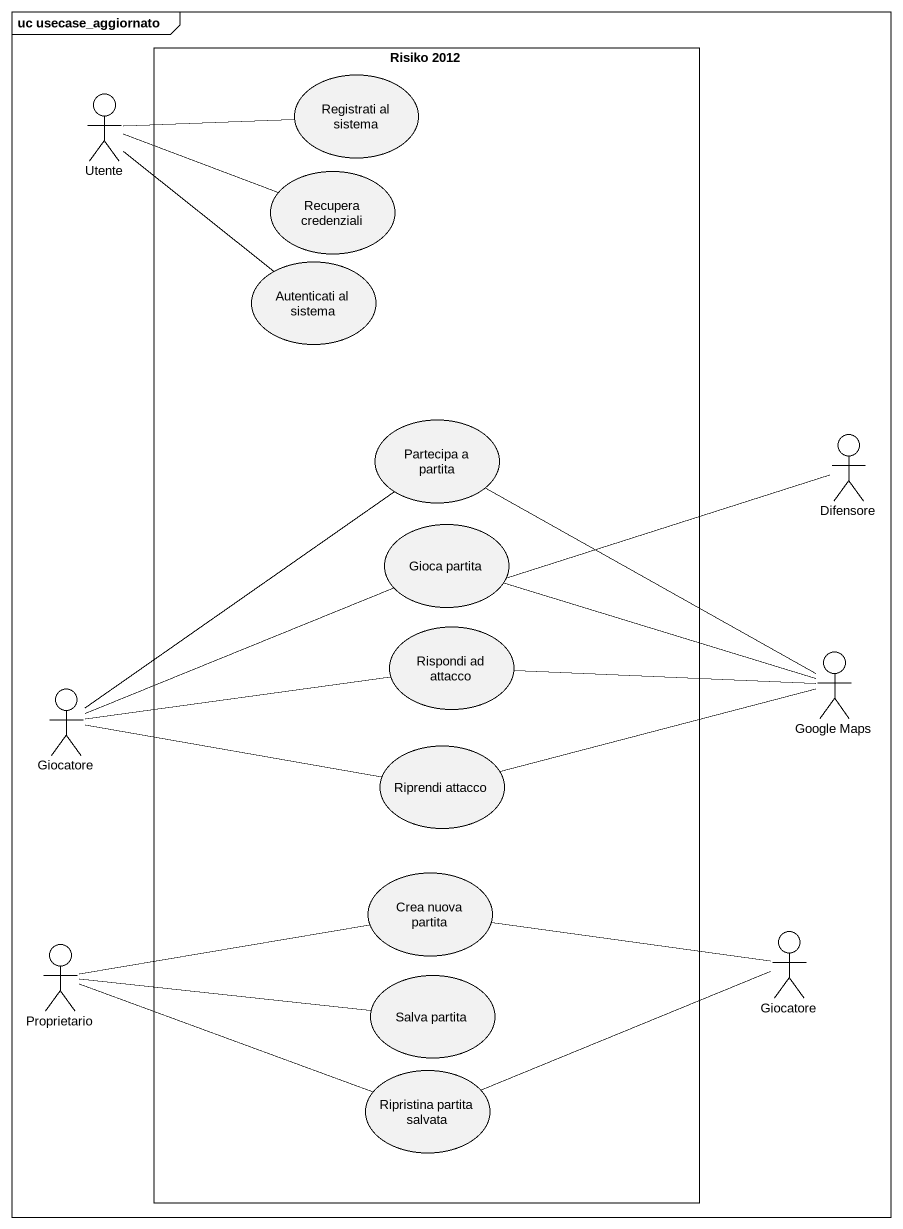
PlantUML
@startuml
mainframe uc usecase_aggiornato
rectangle "Risiko 2012" as Risiko_2012 {
  usecase "Registrati al sistema" as Registrati_al_sistema
  usecase "Recupera credenziali" as Recupera_credenziali
  usecase "Autenticati al sistema" as Autenticati_al_sistema
  usecase "Partecipa a partita" as Partecipa_a_partita
  usecase "Gioca partita" as Gioca_partita
  usecase "Rispondi ad attacco" as Rispondi_ad_attacco
  usecase "Riprendi attacco" as Riprendi_attacco
  usecase "Crea nuova partita" as Crea_nuova_partita
  usecase "Salva partita" as Salva_partita
  usecase "Ripristina partita salvata" as Ripristina_partita_salvata
}
actor Utente
actor Difensore
actor Giocatore
actor "Google Maps" as Google_Maps
actor Proprietario
actor "Giocatore" as Giocatore_2
Utente -right- Registrati_al_sistema
Utente -right- Recupera_credenziali
Utente -- Autenticati_al_sistema
Difensore -left- Gioca_partita
Giocatore -up- Partecipa_a_partita
Giocatore -right- Gioca_partita
Giocatore -right- Rispondi_ad_attacco
Giocatore -right- Riprendi_attacco
Google_Maps -up- Partecipa_a_partita
Google_Maps -left- Gioca_partita
Google_Maps -left- Rispondi_ad_attacco
Google_Maps -left- Riprendi_attacco
Proprietario -right- Crea_nuova_partita
Proprietario -right- Salva_partita
Proprietario -right- Ripristina_partita_salvata
Giocatore_2 -left- Crea_nuova_partita
Giocatore_2 -left- Ripristina_partita_salvata
@enduml
